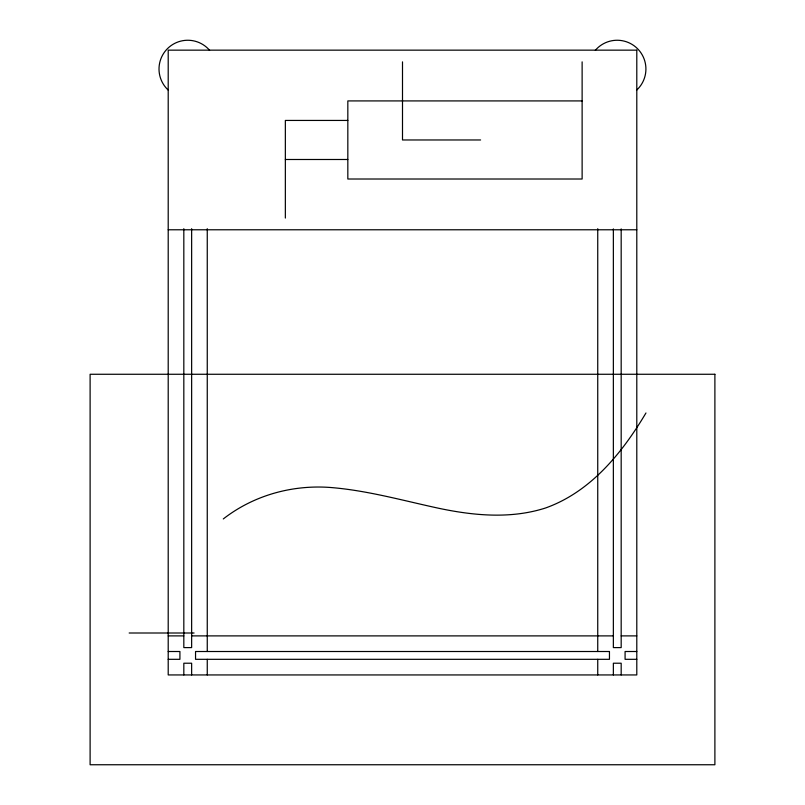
<?xml version="1.0" encoding="UTF-8"?>
<svg xmlns="http://www.w3.org/2000/svg" width="805" height="805" viewBox="0 0 805 805"><rect width="100%" height="100%" fill="white"/><g stroke="black" fill="none" stroke-linecap="round" stroke-linejoin="round"><path stroke-width="1.21" d="M645.962 412.975C622.164 452.974 590.749 491.865 545.528 507.995C510.913 519.114 473.984 515.683 438.977 508.327C402.903 500.569 367.181 490.386 330.251 487.468C292.124 484.66 253.555 495.357 223.277 518.953M582.126 100.917L347.83 100.917L347.83 179.012L582.126 179.012L582.126 61.864M347.83 120.438L285.352 120.438L285.352 218.064M480.595 139.969L402.5 139.969L402.5 61.864M285.352 159.491L347.83 159.491M168.205 229.777L636.795 229.777M129.162 633.002L194.075 633.002M168.205 635.89L183.822 635.89M191.64 635.89L613.36 635.89M621.178 635.89L636.795 635.89M168.205 651.507L179.918 651.507L179.918 659.315L168.205 659.315M636.795 651.507L625.083 651.507L625.083 659.315L636.795 659.315M621.178 228.902L621.178 647.602L613.36 647.602L613.36 228.902M621.178 674.942L621.178 663.219L613.36 663.219L613.36 674.942M597.743 228.701L597.743 651.507M597.743 659.315L597.743 674.942M207.257 228.701L207.257 651.507M207.257 659.315L207.257 674.942M191.64 228.701L191.64 647.602L183.822 647.602L183.822 228.701M191.64 674.942L191.64 663.219L183.822 663.219L183.822 674.942M595.338 50.292A28.749 28.749 0 0 1 637.168 48.35A28.749 28.749 0 0 1 636.554 90.23M168.376 90.23A28.749 28.749 0 0 1 167.762 48.35A28.749 28.749 0 0 1 209.592 50.292M636.795 50.152L168.205 50.152L168.205 674.942L636.795 674.942L636.795 50.152M714.89 374.265L90.11 374.265L90.11 764.75L714.89 764.75L714.89 374.265M609.455 651.507L195.545 651.507L195.545 659.315L609.455 659.315L609.455 651.507"/></g></svg>
